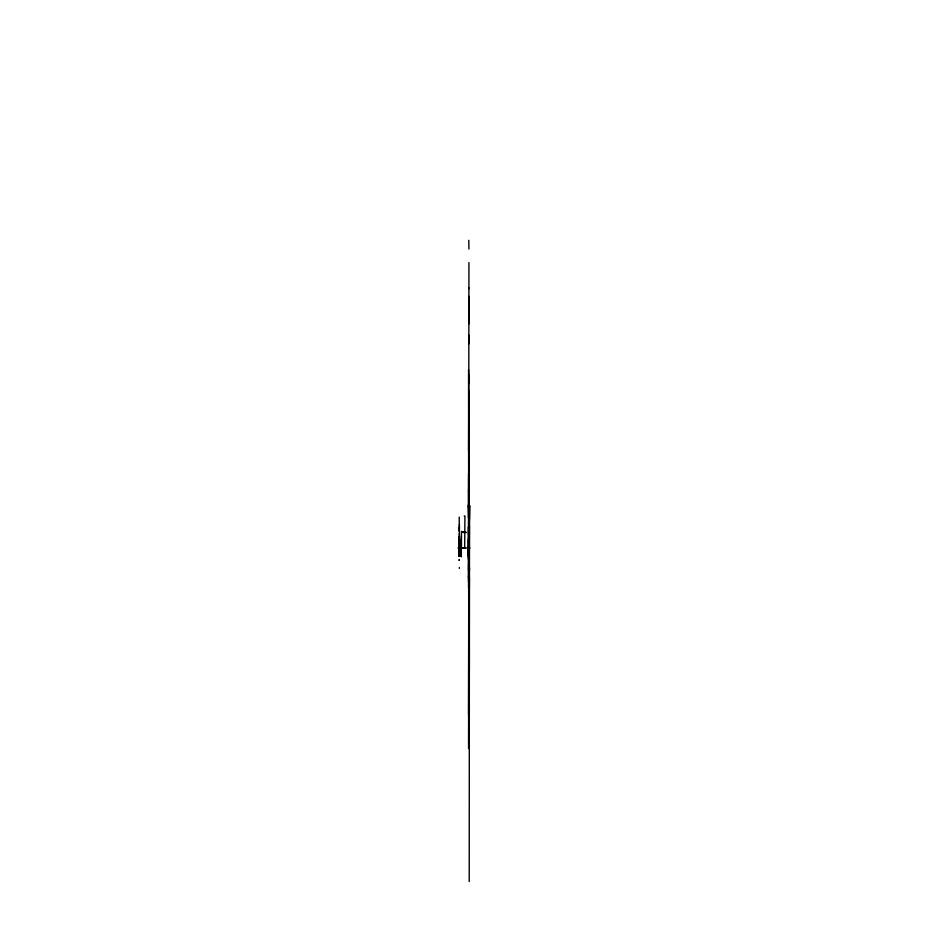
<?xml version="1.0" encoding="UTF-8"?>
<svg xmlns="http://www.w3.org/2000/svg" width="928" height="928" viewBox="0 0 928 928"><rect width="100%" height="100%" fill="white"/><g stroke="black" fill="none" stroke-linecap="round" stroke-linejoin="round"><path stroke-width="1.39" d="M459.024 550.78L459.024 539.33M459.406 548.32L459.43 524.459M459.43 547.996L459.43 536.222L459.43 548.634M468.547 714.688L468.756 563.876M468.547 748.548L469.023 426.091M469.023 677.637L469.058 587.18M469.348 670.584L469.359 505.424M469.22 881.6L469.44 526.037M468.791 398.68L468.93 262.566M468.559 582.007L468.71 463.42M468.791 585.707L468.93 469.812M468.791 742.493L468.93 653.741M468.988 614.626L468.454 538.344M469.336 547.996L469.51 505.563M458.699 555.907L458.768 555.269M458.826 549.272L458.838 548.634M458.873 550.142L458.803 551.093M459.116 560.408L459.256 559.445M459.058 551.731L459.024 550.142M459.279 531.303L459.279 530.352M459.221 528.844L459.221 527.881M459.348 568.423L459.325 567.472M459.29 560.408L459.325 559.77M459.383 551.093L459.383 550.142M459.395 544.144L459.279 545.536M461.32 556.359L461.228 555.443M461.251 553.332L461.262 552.694M461.355 551.093L461.193 549.875L461.251 556.603M468.559 450.358L468.71 414.027M468.431 518.068L468.559 473.872M468.559 534.957L468.71 494.299M468.721 490.75L468.744 484.3M468.721 482.722L468.744 476.284M468.965 428.69L468.965 436.462M468.93 411.893L468.965 405.455M468.559 559.016L468.71 508.753M468.965 499.983L468.965 493.58M468.559 566.196L468.71 590.301L468.744 583.805M468.965 529.807L468.965 523.415M468.93 511.386L468.965 504.948M468.744 617.642L468.744 611.239M469.139 515.307L468.826 552.926M468.744 641.074L468.744 647.477M469.22 556.232L469.44 505.795L468.756 505.795M459.035 547.996L459.314 556.023L459.383 544.782M459.325 556.023L459.395 544.017M468.791 324L468.93 296.368M468.791 418.725L468.93 391.082M458.896 539.597L458.838 556.394L458.861 539.33M461.39 547.996L461.518 531.408M469 560.988L469.417 505.563L469.162 515.945M468.988 609.046L469.139 574.687M468.837 643.591L468.965 626.017M468.988 624.184L469.139 603.2M468.988 656.119L469.139 635.135M464.661 548.228L464.928 516.014L464.174 516.014M469.15 547.497L468.559 586.206M469.44 515.806L468.71 515.806L468.547 505.795L469.162 515.806L469.359 505.308L469.15 578.04M469.081 550.513L469.139 545.49M468.942 522.998L468.965 521.687M469.417 577.657L469.15 609.568M461.251 555.06L461.228 556.023L461.286 548.251L462.701 548.228M468.768 525.828L468.988 515.806M469.023 618.837L469.139 546.488M468.814 567.043L468.988 559.085M468.663 558.041L469.139 547.996M468.988 474.927L469.023 551.974L469.197 547.996M468.814 576.938L468.988 569.096M468.872 547.914L468.547 556.023L468.35 526.93M468.965 565.604L469.15 515.388M468.837 566.451L469.15 554.944M468.837 585.522L469.15 574.2M469.139 587.876L468.837 601.066L468.942 597.574M468.837 526.71L469.15 516.212M468.837 543.912L468.942 540.409M468.768 566.904L469 558.726M468.837 583.874L468.942 580.371M468.536 588.329L469.51 568.006M469.359 545.362L468.942 567.228M461.158 548.077L461.355 556.707M468.721 552.786L468.744 554.132M459.221 517.07L459.279 530.99M462.434 531.698L463.258 531.698M462.492 531.744L464.267 531.837M462.712 531.93L465.334 532.127M462.991 532.173L465.914 532.312M463.211 532.405L466.332 532.498M463.768 532.544L464.951 532.544M468.582 547.358L468.756 554.039M458.003 547.996L459.963 547.996M460.172 547.996L467.434 547.996M467.967 547.996L469.997 547.996M462.944 548.228L465.206 548.228M468.454 540.49L468.837 569.096L469.417 569.096M468.57 573.91L469.15 573.933M468.559 575.731L468.721 582.32L468.559 546.151M468.547 580.186L469.22 580.186M468.814 547.996L468.686 544.945M468.524 568.713L469.023 572.008M461.286 550.814L461.297 549.944M469.023 551.974L468.524 547.474L468.756 555.71M464.313 547.253L464.383 547.996M468.605 505.795L469.162 515.806M468.826 574.003L468.942 576.114M469 577.204L469.15 579.907M468.814 569.096L469.023 573.075M468.686 500.366L468.756 502.906M468.826 504.867L468.942 508.683M469 510.644L469.15 515.527M468.559 504.391L468.756 512.65M468.547 545.629L468.756 554.352M468.547 553.645L468.756 562.368M468.721 287.587L468.744 288.921M468.93 416.834L468.965 418.168M469 499.078L469.15 506.259M468.721 534.493L468.744 535.827M468.547 548.831L468.71 556.846M469 570.233L469.15 577.703M468.686 483.65L468.756 487.246M468.826 490.251L468.942 496.074M468.791 240.306L468.93 249.006M468.791 335.031L468.93 343.731M468.791 374.39L468.93 383.102M468.791 400.188L468.93 408.888M468.791 421.753L468.93 430.453M468.791 447.551L468.93 456.251M468.791 469.116L468.93 477.816M468.791 494.914L468.93 503.614M468.559 489.59L468.71 499.6M468.791 516.478L468.93 525.178M468.791 542.265L468.93 550.965M468.536 504.913L468.837 526.895M468.675 556.51L468.779 564.05M468.756 571.393L468.547 547.996L468.71 572.008M468.547 564.038L468.756 587.436M468.93 506.56L468.965 510.458M468.93 515.608L468.965 519.518M468.71 512.152L468.733 515.806M468.721 585.406L468.744 590.347M468.721 594.465L468.744 598.374M468.791 421.544L468.93 454.349M468.791 439.837L468.93 472.642M468.791 516.258L468.71 549.353M461.228 547.137L461.17 546.464M468.93 407.056L468.965 421.208M468.721 477.885L468.744 500.064M468.942 562.739L468.965 631.133M468.721 463.629L468.837 586.334M461.355 539.33L461.355 550.78M459.383 533.333L459.395 550.78M469.417 505.563L469.417 519.367M468.965 400.502L469.058 551.65M468.791 390.607L468.837 609.162M468.721 449.477L468.71 666.722L468.559 369.692M468.686 578.562L468.617 575.511L468.617 578.562"/></g></svg>
